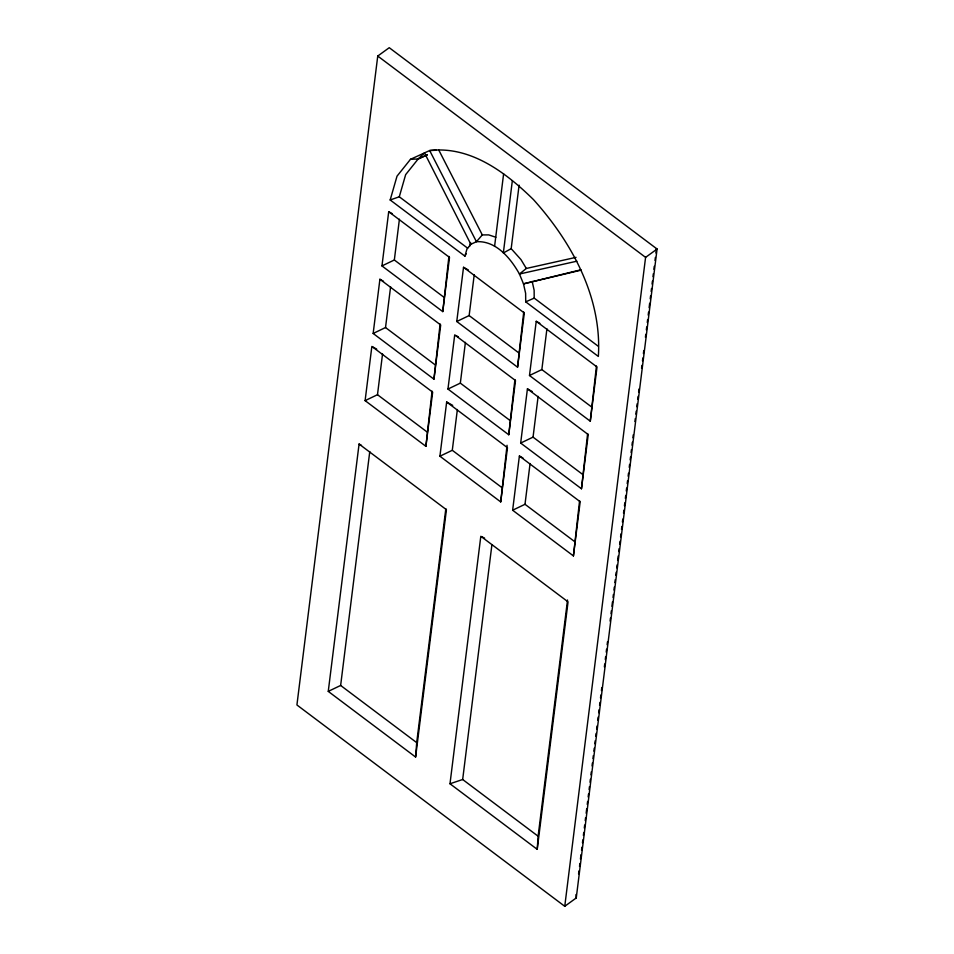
<?xml version="1.0" encoding="UTF-8"?>
<svg xmlns="http://www.w3.org/2000/svg" width="954" height="954" viewBox="0 0 954 954"><rect width="100%" height="100%" fill="white"/><g stroke="black" fill="none" stroke-linecap="round" stroke-linejoin="round"><path stroke-width="1.43" d="M537.221 849.346L568.047 601.855L480.816 536.279L449.99 783.771L537.221 849.346L538.116 836.217L567.535 599.994M425.901 446.329L432.663 392.142L371.857 346.433L365.108 400.632L425.901 446.329L432.067 391.14M383.532 281.287L379.907 279.272L373.157 333.471L433.951 379.179L440.104 323.99M392.344 213.732L388.707 211.716L381.958 265.916L442.763 311.612L448.917 256.423M361.494 445.387L359.074 444.051L328.259 691.388L415.61 757.047L416.695 742.629L445.828 508.732M452.709 405.378L446.663 402.016L439.913 456.215L500.719 501.911L507.051 445.279M508.756 434.762L515.506 380.563L454.712 334.866L447.963 389.053L508.756 434.762L514.921 379.573M468.354 269.982L463.525 267.299L456.763 321.498L517.569 367.195L523.722 312.006M523.007 458.039L519.381 456.024L512.632 510.223L573.426 555.92L579.579 500.743M532.26 391.557L527.419 388.862L520.669 443.061L581.475 488.77L587.628 433.581M539.857 323.323L536.231 321.307L529.482 375.506L590.276 421.203L596.441 366.014M377.748 56.047L296.921 704.97L564.756 906.3L576.252 897.952L657.079 249.03L389.244 47.7L377.748 56.047L645.584 257.377L564.756 906.3M328.259 691.388L340.638 685.461L369.77 451.564M373.157 333.471L385.523 327.544L390.603 286.772M365.108 400.632L377.486 394.706L382.554 353.934M381.958 265.916L394.336 259.989L399.416 219.217M433.951 379.179L440.7 324.98L379.907 279.272M442.763 311.612L449.513 257.413L388.707 211.716M447.963 389.053L460.329 383.126L465.409 342.355M439.913 456.215L452.291 450.288L457.371 409.516M456.763 321.498L469.141 315.571L474.221 274.8M415.61 757.047L446.424 509.71L359.074 444.051M494.577 246.394L503.617 173.843M512.346 180.688L503.342 252.977L511.177 248.672L519.095 185.159M538.116 836.217L462.666 779.501L491.906 544.77M500.719 501.911L507.468 447.724L446.663 402.016M517.569 367.195L524.318 312.995L463.525 267.299M520.669 443.061L533.047 437.135L538.128 396.363M512.632 510.223L524.998 504.296L530.078 463.525M529.482 375.506L541.848 369.58L546.928 328.808M581.475 488.77L588.224 434.571L527.419 388.862M573.426 555.92L580.175 501.732L519.381 456.024M590.276 421.203L597.025 367.004L536.231 321.307M576.013 894.542L576.252 897.952M578.601 873.852L578.959 870.895M579.519 866.459L579.889 863.501M580.437 859.065L580.986 854.629M581.546 850.193L581.916 847.235M582.465 842.811L582.834 839.854M583.383 835.418L583.753 832.46M584.301 828.024L584.671 825.067M585.219 820.631L585.589 817.673M586.15 813.237L586.698 808.813M587.247 804.377L587.616 801.42M588.165 796.984L588.535 794.026M589.095 789.59L589.465 786.633M590.013 782.197L590.383 779.239M590.931 774.815L591.301 771.858M592.04 765.943L592.41 762.985M592.959 758.549L593.328 755.592M593.877 751.156L594.247 748.198M594.795 743.762L595.165 740.817M595.713 736.381L596.083 733.423M596.644 728.987L597.013 726.03M597.741 720.115L598.11 717.158M598.671 712.721L599.029 709.764M599.589 705.34L599.959 702.382M600.507 697.946L600.877 694.989M601.425 690.553L601.795 687.596M604.371 666.906L604.741 663.948M605.289 659.512L605.659 656.555M606.219 652.119L606.577 649.161M607.138 644.725L607.507 641.768M610.083 621.078L610.453 618.12M611.001 613.684L611.371 610.727M611.919 606.291L612.48 601.867M613.028 597.431L613.398 594.473M613.947 590.037L614.316 587.08M614.865 582.644L615.235 579.686M615.783 575.25L616.153 572.293M616.713 567.868L617.071 564.911M617.632 560.475L618.18 556.039M618.729 551.603L619.098 548.645M619.659 544.209L620.028 541.252M620.577 536.816L620.947 533.87M621.495 529.434L621.865 526.477M622.413 522.041L622.783 519.083M623.522 513.169L623.892 510.211M624.441 505.775L624.81 502.818M625.359 498.393L625.729 495.436M626.277 491L626.647 488.043M627.207 483.606L627.577 480.649M628.126 476.213L628.495 473.256M629.235 467.341L629.592 464.395M630.153 459.959L630.522 457.002M631.071 452.566L631.441 449.608M631.989 445.172L632.359 442.215M632.907 437.779L633.277 434.821M634.935 421.525L635.304 418.567M635.853 414.131L636.223 411.174M636.783 406.738L637.141 403.781M637.701 399.344L638.071 396.387M638.62 391.963L638.989 389.005M641.565 368.304L641.935 365.346M642.483 360.922L642.853 357.965M643.401 353.529L643.771 350.571M645.429 337.263L645.798 334.305M646.347 329.869L646.717 326.912M647.277 322.488L647.635 319.53M648.195 315.094L648.565 312.137M649.114 307.701L649.662 303.265M650.223 298.829L650.592 295.871M651.141 291.447L651.51 288.49M652.059 284.053L652.429 281.096M652.977 276.66L653.347 273.703M653.895 269.267L654.265 266.309M655.004 260.394L655.374 257.437M655.923 253.013L656.483 248.577M466.196 253.776L464.908 256.149L390.174 199.97L397.019 176.156L410.494 159.306L429.694 150.529L436.205 150.243M390.174 199.97L399.285 196.786L405.653 174.642L418.174 158.96L424.506 152.914L470.847 244.26L466.911 249.185L464.908 256.149M469.535 246.442L470.644 242.566M495.865 237.248L488.71 234.899L482.295 234.911L476.44 241.708L470.847 244.272M576.037 257.353L526.31 268.468L519.441 274.025L523.496 283.851L525.63 293.331L525.714 301.846L598.349 356.45C602.117 297.576 571.816 242.256 533.513 199.648C505.978 172.602 470.525 145.676 429.67 150.553L476.44 241.708C496.175 240.551 510.7 258.379 519.441 274.025L576.872 261.193M645.584 257.377L657.079 249.03M410.494 159.306L418.174 158.96L427.32 154.798M418.174 158.96L427.32 154.798M525.714 301.846L534.204 298.125L598.206 346.23M449.99 783.771L462.666 779.501M580.962 269.779L523.496 283.851L580.616 270.256M482.092 536.899L484.632 538.128M455.917 335.534L458.337 336.869M373.062 347.101L376.699 349.116M399.285 196.786L467.615 248.147M541.848 369.58L591.361 406.786M469.141 315.571L518.654 352.777M394.336 259.989L443.837 297.195M533.047 437.135L582.548 474.353M460.329 383.126L509.841 420.344M385.523 327.544L435.036 364.762M524.998 504.296L574.511 541.514M452.291 450.288L501.792 487.506M377.486 394.706L426.987 431.912M340.638 685.461L416.695 742.629M511.177 248.672L520.944 259.548L526.31 268.468M438.816 150.124L482.295 234.911M532.153 281.394L534.133 290.219L534.204 298.125"/></g></svg>
